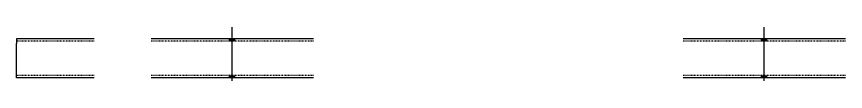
# Model space of a CAD drawing. Header units: millimetres. Extents: x 12 to 16297, y 12 to 243.
# Drawn here: x 12 to 2146, y 12 to 150 of the extents above; entities that cross this region are included whole.
import ezdxf

# ---------------------------------------------------------------- set-up
doc = ezdxf.new("R2010")
doc.units = ezdxf.units.MM
doc.linetypes.add('DXK_LINE_DOT2', pattern=[3.9198, 1.9599, -1.9599])
doc.layers.add('STÅL', color=7, linetype='Continuous')

msp = doc.modelspace()

# ---------------------------------------------------------------- hatches: boundary and pattern name
at = {"layer": 'STÅL', "linetype": 'Continuous'}
for points in [[(560.4, 113.5), (574.4, 113.5), (574.4, 119.5), (560.4, 119.5)], [(560.4, 113.5), (574.4, 113.5), (574.4, 119.5), (560.4, 119.5)], [(1944.4, 119.5), (1930.4, 119.5), (1930.4, 113.5), (1944.4, 113.5)], [(1944.4, 119.5), (1930.4, 119.5), (1930.4, 113.5), (1944.4, 113.5)], [(560.4, 19.5), (574.4, 19.5), (574.4, 25.5), (560.4, 25.5)], [(560.4, 19.5), (574.4, 19.5), (574.4, 25.5), (560.4, 25.5)], [(1944.4, 25.5), (1930.4, 25.5), (1930.4, 19.5), (1944.4, 19.5)], [(1944.4, 25.5), (1930.4, 25.5), (1930.4, 19.5), (1944.4, 19.5)]]:
    msp.add_hatch(color=3, dxfattribs=at).paths.add_polyline_path(points)

# ---------------------------------------------------------------- linework, layer by layer
at = {"layer": 'STÅL', "color": 3, "linetype": 'Continuous'}
for p, q in [((567.4, 12), (567.4, 149.5)), ((567.4, 12), (567.4, 149.5)), ((1937.4, 12), (1937.4, 149.5)), ((1937.4, 12), (1937.4, 149.5)), ((560.4, 113.5), (560.4, 119.5)), ((560.4, 113.5), (560.4, 119.5)), ((574.4, 113.5), (574.4, 119.5)), ((574.4, 113.5), (574.4, 119.5)), ((1930.4, 113.5), (1930.4, 119.5)), ((1930.4, 113.5), (1930.4, 119.5)), ((1944.4, 113.5), (1944.4, 119.5)), ((1944.4, 113.5), (1944.4, 119.5)), ((560.4, 19.5), (560.4, 25.5)), ((560.4, 19.5), (560.4, 25.5)), ((574.4, 19.5), (574.4, 25.5)), ((574.4, 19.5), (574.4, 25.5)), ((1930.4, 19.5), (1930.4, 25.5)), ((1930.4, 19.5), (1930.4, 25.5)), ((1944.4, 19.5), (1944.4, 25.5)), ((1944.4, 19.5), (1944.4, 25.5))]:
    msp.add_line(p, q, dxfattribs=at)
at = {"layer": 'STÅL', "color": 2, "linetype": 'Continuous'}
for p, q in [((12, 119.5), (12, 107.5)), ((212, 119.5), (12, 119.5)), ((12, 19.5), (12, 107.5)), ((776.4, 119.5), (358.4, 119.5)), ((2146.4, 119.5), (1728.4, 119.5)), ((212, 19.5), (12, 19.5)), ((776.4, 19.5), (358.4, 19.5)), ((2146.4, 19.5), (1728.4, 19.5))]:
    msp.add_line(p, q, dxfattribs=at)
at = {"layer": 'STÅL', "color": 7, "linetype": 'DXK_LINE_DOT2'}
for p, q in [((12, 119.5), (12, 118.6)), ((12, 118.6), (12, 116)), ((212, 113.5), (12, 113.5)), ((776.4, 113.5), (358.4, 113.5)), ((2146.4, 113.5), (1728.4, 113.5)), ((12, 26), (12, 26.9)), ((12, 26), (12, 25.5)), ((212, 25.5), (12, 25.5)), ((776.4, 25.5), (358.4, 25.5)), ((2146.4, 25.5), (1728.4, 25.5)), ((12, 19.5), (12, 20.4))]:
    msp.add_line(p, q, dxfattribs=at)

doc.saveas('drawing.dxf')
